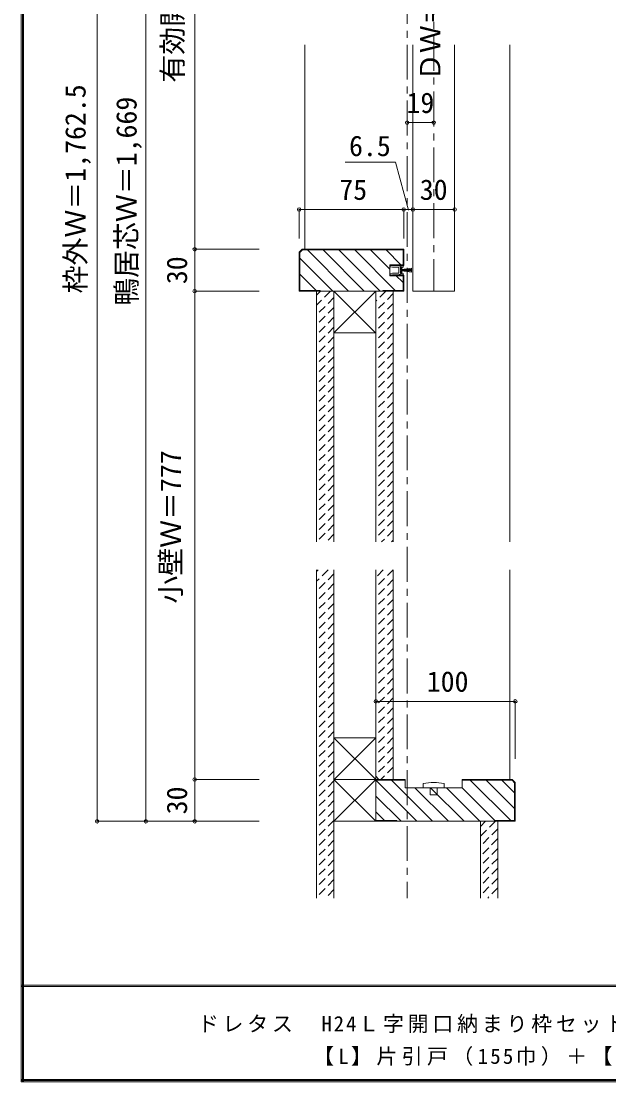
# Model space of a CAD drawing. Units: millimetres at full size, sheet at 1:5; some dimension numbers follow another scale. Extents: x -957 to 993, y -689 to 708.
# Drawn here: x -957 to -536, y -689 to 71 of the extents above; entities that cross this region are included whole.
import ezdxf
from ezdxf.enums import TextEntityAlignment as Align

# ---------------------------------------------------------------- set-up
doc = ezdxf.new("R2010")
doc.units = ezdxf.units.MM
doc.header["$LTSCALE"] = 5
doc.header["$PDMODE"] = 32
doc.header["$PDSIZE"] = 2.5
doc.linetypes.add('CHAIN1', pattern=[8, 5, -1, 1, -1])
doc.linetypes.add('DASHED1', pattern=[1.8, 1.2, -0.6])
for name, color, linetype, lineweight in [('0-A_文字', 7, 'Continuous', 9), ('0-B_寸法', 7, 'Continuous', 9), ('F-1_枠', 6, 'Continuous', 9)]:
    doc.layers.add(name, color=color, linetype=linetype, lineweight=lineweight)
doc.styles.add('ＭＳ ゴシック', font='')
doc.styles.get('ＭＳ ゴシック').set_extended_font_data('MS Gothic')

# ---------------------------------------------------------------- blocks, each defined once
blk = doc.blocks.new('4')
at = {"layer": '0-A_文字'}
for p, q in [((-7.5, 43.83), (7.5, 43.83)), ((-7.5, 43.83), (-2.5, 8.83)), ((-3.75, 43.83), (-1.25, 8.83)), ((0, 43.83), (0, 8.83)), ((3.75, 43.83), (1.25, 8.83)), ((2.5, 8.83), (7.5, 43.83)), ((-16.5, 3.83), (-16.5, 12.33)), ((-11, 5.33), (-11, 8.83)), ((-11, 8.83), (11, 8.83)), ((16.5, 12.33), (16.5, 3.83))]:
    blk.add_line(p, q, dxfattribs=at)
for points in [[(-15, 13.83), (-11.5, 13.83), (-9, 8.83), (-11.5, 8.83), (-11.5, 3.83), (-2.5, 3.83)], [(-11, 5.33), (11, 5.33), (11, 8.83)], [(2.5, 3.83), (11.5, 3.83), (11.5, 8.83), (9, 8.83), (11.5, 13.83), (15, 13.83)], [(-15.44, -33.59), (-18, -24.67), (-16.5, -24.67), (-16.5, -1.17)], [(0, -2.17), (-10.5, -2.17), (-10.5, -24.67), (-12.54, -33.51)], [(12.54, -33.51), (10.5, -24.67), (10.5, -2.17), (0, -2.17)], [(16.5, -1.17), (16.5, -24.67), (18, -24.67), (15.44, -33.59)]]:
    blk.add_lwpolyline(points, dxfattribs=at)
for centre, radius, start, end in [((-15, 12.33), 1.5, 90, 180), ((-17.83, 1.33), 2.83, 0, 61.92751), ((-17.83, 1.33), 2.83, 298.07249, 0), ((0, 2.49), 2.83, 90, 151.92751), ((0, 2.49), 2.83, 28.07249, 90), ((15, 12.33), 1.5, 0, 90), ((17.83, 1.33), 2.83, 118.07249, 180), ((17.83, 1.33), 2.83, 180, 241.92751), ((-14, -33.17), 1.5, 196.01316, 347.0113), ((14, -33.17), 1.5, 192.9887, 343.98684)]:
    blk.add_arc(centre, radius, start, end, dxfattribs=at)

msp = doc.modelspace()

# ---------------------------------------------------------------- linework, layer by layer
at = {"layer": '0-B_寸法', "linetype": 'CHAIN1'}
for p, q in [((-680.46, 414.261), (-680.46, -557.361)), ((-661.46, 260.626), (-661.46, -122.374))]:
    msp.add_line(p, q, dxfattribs=at)
at = {"layer": '0-B_寸法'}
for p, q in [((-902.812, 406.126), (-902.812, -502.374)), ((-867.812, 312.626), (-867.812, -502.374)), ((-832.812, 312.626), (-832.812, -92.375)), ((-753.96, 54.111), (-753.96, -92.375)), ((-676.46, 54.111), (-676.46, -122.374)), ((-646.46, 54.111), (-646.46, -122.374)), ((-606.96, 54.111), (-606.96, -302.151)), ((-724.856, -29.825), (-688.876, -29.825)), ((-688.876, -29.825), (-679.604, -64.431)), ((-757.96, -63.852), (-757.96, -84.647)), ((-757.96, -63.852), (-682.96, -63.852)), ((-757.96, -63.852), (-757.96, -84.647)), ((-682.96, -63.852), (-676.46, -63.852)), ((-682.96, -63.852), (-682.96, -84.647)), ((-676.46, -63.852), (-646.46, -63.852)), ((-676.46, -63.852), (-676.46, -84.647)), ((-646.46, -63.852), (-646.46, -84.647)), ((-832.812, -92.375), (-786.56, -92.375)), ((-832.812, -92.375), (-832.812, -122.375)), ((-757.96, -94.496), (-757.96, -122.375)), ((-757.46, -94.703), (-755.632, -92.875)), ((-757.46, -94.703), (-757.46, -121.875)), ((-733.877, -122.375), (-757.46, -98.791)), ((-755.632, -92.875), (-683.46, -92.875)), ((-722.563, -122.375), (-752.064, -92.874)), ((-711.25, -122.375), (-740.75, -92.874)), ((-699.936, -122.375), (-729.436, -92.874)), ((-689.122, -121.875), (-718.122, -92.874)), ((-692.96, -106.723), (-706.809, -92.874)), ((-684.945, -103.425), (-695.495, -92.874)), ((-683.46, -103.425), (-683.46, -92.875)), ((-682.96, -103.925), (-682.96, -92.375)), ((-692.96, -103.425), (-683.46, -103.425)), ((-692.96, -111.325), (-692.96, -103.425)), ((-692.96, -103.925), (-682.96, -103.925)), ((-745.691, -121.875), (-757.46, -110.105)), ((-692.96, -110.825), (-682.96, -110.825)), ((-692.96, -111.325), (-683.46, -111.325)), ((-683.46, -116.223), (-688.859, -110.825)), ((-683.46, -111.325), (-683.46, -121.875)), ((-682.96, -110.825), (-682.96, -122.375)), ((-832.812, -122.375), (-832.812, -472.374)), ((-832.812, -122.375), (-786.56, -122.375)), ((-757.96, -122.375), (-682.96, -122.375)), ((-745.46, -302.151), (-745.46, -122.375)), ((-702.96, -122.375), (-732.96, -152.375)), ((-732.96, -122.375), (-702.96, -122.375)), ((-732.96, -122.432), (-702.989, -152.403)), ((-732.96, -122.432), (-732.96, -152.375)), ((-702.96, -302.151), (-702.96, -122.375)), ((-702.96, -122.432), (-702.96, -152.375)), ((-697.96, -121.875), (-683.46, -121.875)), ((-697.96, -121.875), (-697.96, -122.375)), ((-690.46, -302.151), (-690.46, -122.375)), ((-646.46, -122.374), (-676.46, -122.374)), ((-732.96, -152.375), (-702.96, -152.375)), ((-745.46, -557.361), (-745.46, -322.151)), ((-732.96, -557.361), (-732.96, -322.151)), ((-702.96, -472.374), (-702.96, -322.151)), ((-690.46, -472.374), (-690.46, -322.151)), ((-606.96, -322.151), (-606.96, -472.374)), ((-602.96, -416.389), (-702.96, -416.389)), ((-702.96, -416.389), (-702.96, -457.622)), ((-602.96, -416.389), (-602.96, -457.622)), ((-702.96, -472.374), (-732.96, -442.432)), ((-732.96, -442.432), (-702.96, -442.432)), ((-732.96, -442.432), (-732.96, -472.374)), ((-702.96, -442.432), (-732.932, -472.403)), ((-832.812, -472.374), (-786.56, -472.374)), ((-832.812, -472.374), (-832.812, -502.374)), ((-702.96, -472.374), (-732.96, -502.375)), ((-732.96, -472.374), (-702.96, -502.375)), ((-732.96, -472.374), (-702.96, -472.374)), ((-732.96, -472.374), (-732.96, -502.317)), ((-702.96, -472.374), (-681.96, -472.374)), ((-702.96, -472.374), (-702.96, -502.375)), ((-702.96, -472.874), (-681.96, -472.874)), ((-673.584, -502.375), (-702.96, -472.998)), ((-662.27, -502.375), (-691.77, -472.874)), ((-681.96, -478.374), (-681.96, -472.374)), ((-681.96, -478.374), (-640.96, -478.374)), ((-650.956, -502.375), (-674.956, -478.374)), ((-668.96, -475.374), (-668.96, -478.374)), ((-668.96, -478.374), (-653.96, -478.374)), ((-663.96, -478.374), (-663.96, -483.374)), ((-639.643, -502.375), (-663.643, -478.374)), ((-658.96, -478.374), (-658.96, -483.374)), ((-653.96, -475.374), (-653.96, -478.374)), ((-628.329, -502.375), (-652.329, -478.374)), ((-617.515, -501.875), (-641.015, -478.374)), ((-605.082, -472.374), (-640.96, -472.374)), ((-640.96, -478.374), (-640.96, -472.374)), ((-605.289, -472.874), (-640.96, -472.874)), ((-606.201, -501.875), (-635.202, -472.874)), ((-603.46, -493.302), (-623.888, -472.874)), ((-603.46, -481.988), (-612.574, -472.874)), ((-684.897, -502.375), (-702.96, -484.312)), ((-663.96, -483.374), (-658.96, -483.374)), ((-696.711, -501.875), (-702.96, -495.625)), ((-902.812, -502.374), (-786.56, -502.374)), ((-732.96, -502.375), (-702.96, -502.375)), ((-702.96, -501.875), (-687.96, -501.875)), ((-702.96, -502.375), (-602.96, -502.375)), ((-687.96, -501.875), (-687.96, -502.375)), ((-627.96, -557.361), (-627.96, -502.375)), ((-617.96, -502.375), (-617.96, -501.875)), ((-603.46, -501.875), (-617.96, -501.875)), ((-615.46, -557.361), (-615.46, -502.375))]:
    msp.add_line(p, q, dxfattribs=at)
at = {"layer": '0-B_寸法', "color": 4}
msp.add_line((-680.46, -1.59), (-661.46, -1.59), dxfattribs=at)
at = {"layer": '0-B_寸法', "linetype": 'DASHED1'}
for p, q in [((-735.456, -122.375), (-745.46, -132.379)), ((-742.527, -122.375), (-745.46, -125.308)), ((-732.96, -126.95), (-745.46, -139.45)), ((-695.832, -122.375), (-702.96, -129.503)), ((-690.46, -124.074), (-702.96, -136.574)), ((-732.96, -134.021), (-745.46, -146.521)), ((-690.46, -131.145), (-702.96, -143.645)), ((-732.96, -141.092), (-745.46, -153.592)), ((-690.46, -138.216), (-702.96, -150.716)), ((-732.96, -148.163), (-745.46, -160.663)), ((-690.46, -145.287), (-702.96, -157.787)), ((-732.96, -155.234), (-745.46, -167.734)), ((-690.46, -152.358), (-702.96, -164.858)), ((-690.46, -159.429), (-702.96, -171.929)), ((-732.96, -162.305), (-745.46, -174.805)), ((-690.46, -166.5), (-702.96, -179)), ((-732.96, -169.376), (-745.46, -181.876)), ((-690.46, -173.571), (-702.96, -186.071)), ((-732.96, -176.447), (-745.46, -188.947)), ((-690.46, -180.642), (-702.96, -193.142)), ((-732.96, -183.519), (-745.46, -196.019)), ((-690.46, -187.713), (-702.96, -200.213)), ((-732.96, -190.59), (-745.46, -203.09)), ((-690.46, -194.784), (-702.96, -207.284)), ((-732.96, -197.661), (-745.46, -210.161)), ((-732.96, -204.732), (-745.46, -217.232)), ((-690.46, -201.856), (-702.96, -214.356)), ((-732.96, -211.803), (-745.46, -224.303)), ((-690.46, -208.927), (-702.96, -221.427)), ((-732.96, -218.874), (-745.46, -231.374)), ((-690.46, -215.998), (-702.96, -228.498)), ((-732.96, -225.945), (-745.46, -238.445)), ((-690.46, -223.069), (-702.96, -235.569)), ((-732.96, -233.016), (-745.46, -245.516)), ((-690.46, -230.14), (-702.96, -242.64)), ((-732.96, -240.087), (-745.46, -252.587)), ((-690.46, -237.211), (-702.96, -249.711)), ((-732.96, -247.158), (-745.46, -259.658)), ((-690.46, -244.282), (-702.96, -256.782)), ((-732.96, -254.229), (-745.46, -266.729)), ((-690.46, -251.353), (-702.96, -263.853)), ((-690.46, -258.424), (-702.96, -270.924)), ((-732.96, -261.3), (-745.46, -273.8)), ((-690.46, -265.495), (-702.96, -277.995)), ((-732.96, -268.371), (-745.46, -280.871)), ((-690.46, -272.566), (-702.96, -285.066)), ((-732.96, -275.442), (-745.46, -287.942)), ((-690.46, -279.637), (-702.96, -292.137)), ((-732.96, -282.513), (-745.46, -295.013)), ((-690.46, -286.708), (-702.96, -299.208)), ((-732.96, -289.585), (-745.46, -302.085)), ((-690.46, -293.779), (-698.832, -302.151)), ((-732.96, -296.656), (-738.456, -302.151)), ((-690.46, -300.851), (-691.761, -302.151)), ((-744.314, -322.151), (-745.46, -323.298)), ((-737.243, -322.151), (-745.46, -330.369)), ((-732.96, -324.94), (-745.46, -337.44)), ((-690.46, -322.064), (-702.96, -334.564)), ((-697.619, -322.151), (-702.96, -327.493)), ((-732.96, -332.011), (-745.46, -344.511)), ((-690.46, -329.135), (-702.96, -341.635)), ((-732.96, -339.082), (-745.46, -351.582)), ((-690.46, -336.206), (-702.96, -348.706)), ((-732.96, -346.153), (-745.46, -358.653)), ((-690.46, -343.277), (-702.96, -355.777)), ((-732.96, -353.224), (-745.46, -365.724)), ((-690.46, -350.348), (-702.96, -362.848)), ((-732.96, -360.295), (-745.46, -372.795)), ((-690.46, -357.419), (-702.96, -369.919)), ((-690.46, -364.49), (-702.96, -376.99)), ((-732.96, -367.366), (-745.46, -379.866)), ((-690.46, -371.561), (-702.96, -384.061)), ((-732.96, -374.437), (-745.46, -386.937)), ((-690.46, -378.632), (-702.96, -391.132)), ((-732.96, -381.508), (-745.46, -394.008)), ((-690.46, -385.703), (-702.96, -398.203)), ((-732.96, -388.58), (-745.46, -401.08)), ((-690.46, -392.774), (-702.96, -405.274)), ((-732.96, -395.651), (-745.46, -408.151)), ((-732.96, -402.722), (-745.46, -415.222)), ((-690.46, -399.845), (-702.96, -412.345)), ((-732.96, -409.793), (-745.46, -422.293)), ((-690.46, -406.917), (-702.96, -419.417)), ((-732.96, -416.864), (-745.46, -429.364)), ((-690.46, -413.988), (-702.96, -426.488)), ((-732.96, -423.935), (-745.46, -436.435)), ((-690.46, -421.059), (-702.96, -433.559)), ((-732.96, -431.006), (-745.46, -443.506)), ((-690.46, -428.13), (-702.96, -440.63)), ((-732.96, -438.077), (-745.46, -450.577)), ((-690.46, -435.201), (-702.96, -447.701)), ((-732.96, -445.148), (-745.46, -457.648)), ((-690.46, -442.272), (-702.96, -454.772)), ((-732.96, -452.219), (-745.46, -464.719)), ((-690.46, -449.343), (-702.96, -461.843)), ((-732.96, -459.29), (-745.46, -471.79)), ((-690.46, -456.414), (-702.96, -468.914)), ((-690.46, -463.485), (-699.35, -472.374)), ((-732.96, -466.361), (-745.46, -478.861)), ((-702.96, -470.104), (-700.689, -472.374)), ((-732.96, -473.432), (-745.46, -485.932)), ((-732.96, -480.503), (-745.46, -493.003)), ((-732.96, -487.574), (-745.46, -500.074)), ((-732.96, -494.646), (-745.46, -507.146)), ((-732.96, -501.717), (-745.46, -514.217)), ((-732.96, -508.788), (-745.46, -521.288)), ((-624.254, -502.375), (-627.96, -506.081)), ((-617.183, -502.375), (-627.96, -513.152)), ((-615.46, -507.723), (-627.96, -520.223)), ((-732.96, -515.859), (-745.46, -528.359)), ((-615.678, -515.012), (-627.96, -527.294)), ((-732.96, -522.93), (-745.46, -535.43)), ((-615.46, -521.865), (-627.96, -534.365)), ((-732.96, -530.001), (-745.46, -542.501)), ((-615.46, -528.936), (-627.96, -541.436)), ((-732.96, -537.072), (-745.46, -549.572)), ((-615.46, -536.007), (-627.96, -548.507)), ((-732.96, -544.143), (-745.46, -556.643)), ((-615.46, -543.078), (-627.96, -555.578)), ((-732.96, -551.214), (-739.107, -557.361)), ((-615.46, -550.149), (-622.672, -557.361))]:
    msp.add_line(p, q, dxfattribs=at)
at = {"layer": '0-B_寸法'}
for points in [[(-757.96, -94.496), (-755.839, -92.375), (-682.96, -92.375)], [(-757.46, -121.875), (-742.96, -121.875), (-742.96, -122.375)], [(-732.96, -302.151), (-732.96, -122.375), (-745.46, -122.375)], [(-605.289, -472.874), (-603.46, -474.703), (-603.46, -501.875)], [(-605.082, -472.374), (-602.96, -474.496), (-602.96, -502.375)]]:
    msp.add_lwpolyline(points, dxfattribs=at)
msp.add_arc((-661.46, -505.826), 31.361, 76.16368, 103.83629, dxfattribs=at)
for p in [(-680.46, -1.59), (-661.46, -1.59), (-757.96, -63.852), (-682.96, -63.852), (-676.46, -63.852), (-646.46, -63.852), (-832.812, -92.375), (-832.812, -122.375), (-702.96, -416.389), (-602.96, -416.389), (-832.812, -472.374), (-902.812, -502.374), (-867.812, -502.374), (-832.812, -502.374)]:
    msp.add_point(p, dxfattribs=at)
at = {"layer": 'F-1_枠'}
for p, q in [((-957.218, 707.602), (-957.218, -689.065)), ((-956.385, 707.602), (-956.385, -689.065)), ((-955.551, 707.602), (-955.551, -689.065)), ((992.782, -619.898), (-957.218, -619.898)), ((992.782, -620.731), (-957.218, -620.731)), ((992.782, -687.398), (-957.218, -687.398)), ((992.782, -688.231), (-957.218, -688.231)), ((992.782, -689.065), (-957.218, -689.065))]:
    msp.add_line(p, q, dxfattribs=at)

# ---------------------------------------------------------------- block references
at = {"layer": '0-B_寸法', "xscale": -0.2, "yscale": 0.2, "rotation": 270}
msp.add_blockref('4', (-686.026, -107.375), dxfattribs=at)

# ---------------------------------------------------------------- texts
at = {"layer": '0-B_寸法', "style": 'ＭＳ ゴシック'}
for s, p in [('有効開口Ｗ＝832', (-837.064, 27.049)), ('ＤＷ＝810', (-652.236, 28.201)), ('枠外Ｗ＝1,762.5', (-906.644, -123.966)), ('鴨居芯Ｗ＝1,669', (-870.08, -132.877)), ('30', (-833.895, -117.375)), ('小壁Ｗ＝777', (-838.338, -346.367)), ('30', (-833.895, -497.374))]:
    msp.add_text(s, height=14.66, rotation=90, dxfattribs=at).set_placement(p, align=Align.BOTTOM_LEFT)
for s, p in [('19', (-680.96, 0.91)), ('6.5', (-722.175, -30.004)), ('75', (-729.129, -61.352)), ('30', (-671.46, -61.352)), ('100', (-666.429, -413.889))]:
    msp.add_text(s, height=14.66, dxfattribs=at).set_placement(p, align=Align.BOTTOM_LEFT)
at = {"layer": '0-B_寸法', "char_height": 11, "attachment_point": 7, "style": 'ＭＳ ゴシック'}
for s, insert in [('\\T1.18;ドレタス\u3000H24Ｌ字開口納まり枠セット\u3000レールタイプ\u3000固定枠\u3000敷居Ｑ型', (-830.551, -655.731)), ('\\T1.21;【L】片引戸（155巾）＋【R】３枚引込戸\u3000枠外H2,047', (-747.964, -679.065))]:
    msp.add_mtext(s, dxfattribs=dict(at, insert=insert))

doc.saveas('drawing.dxf')
